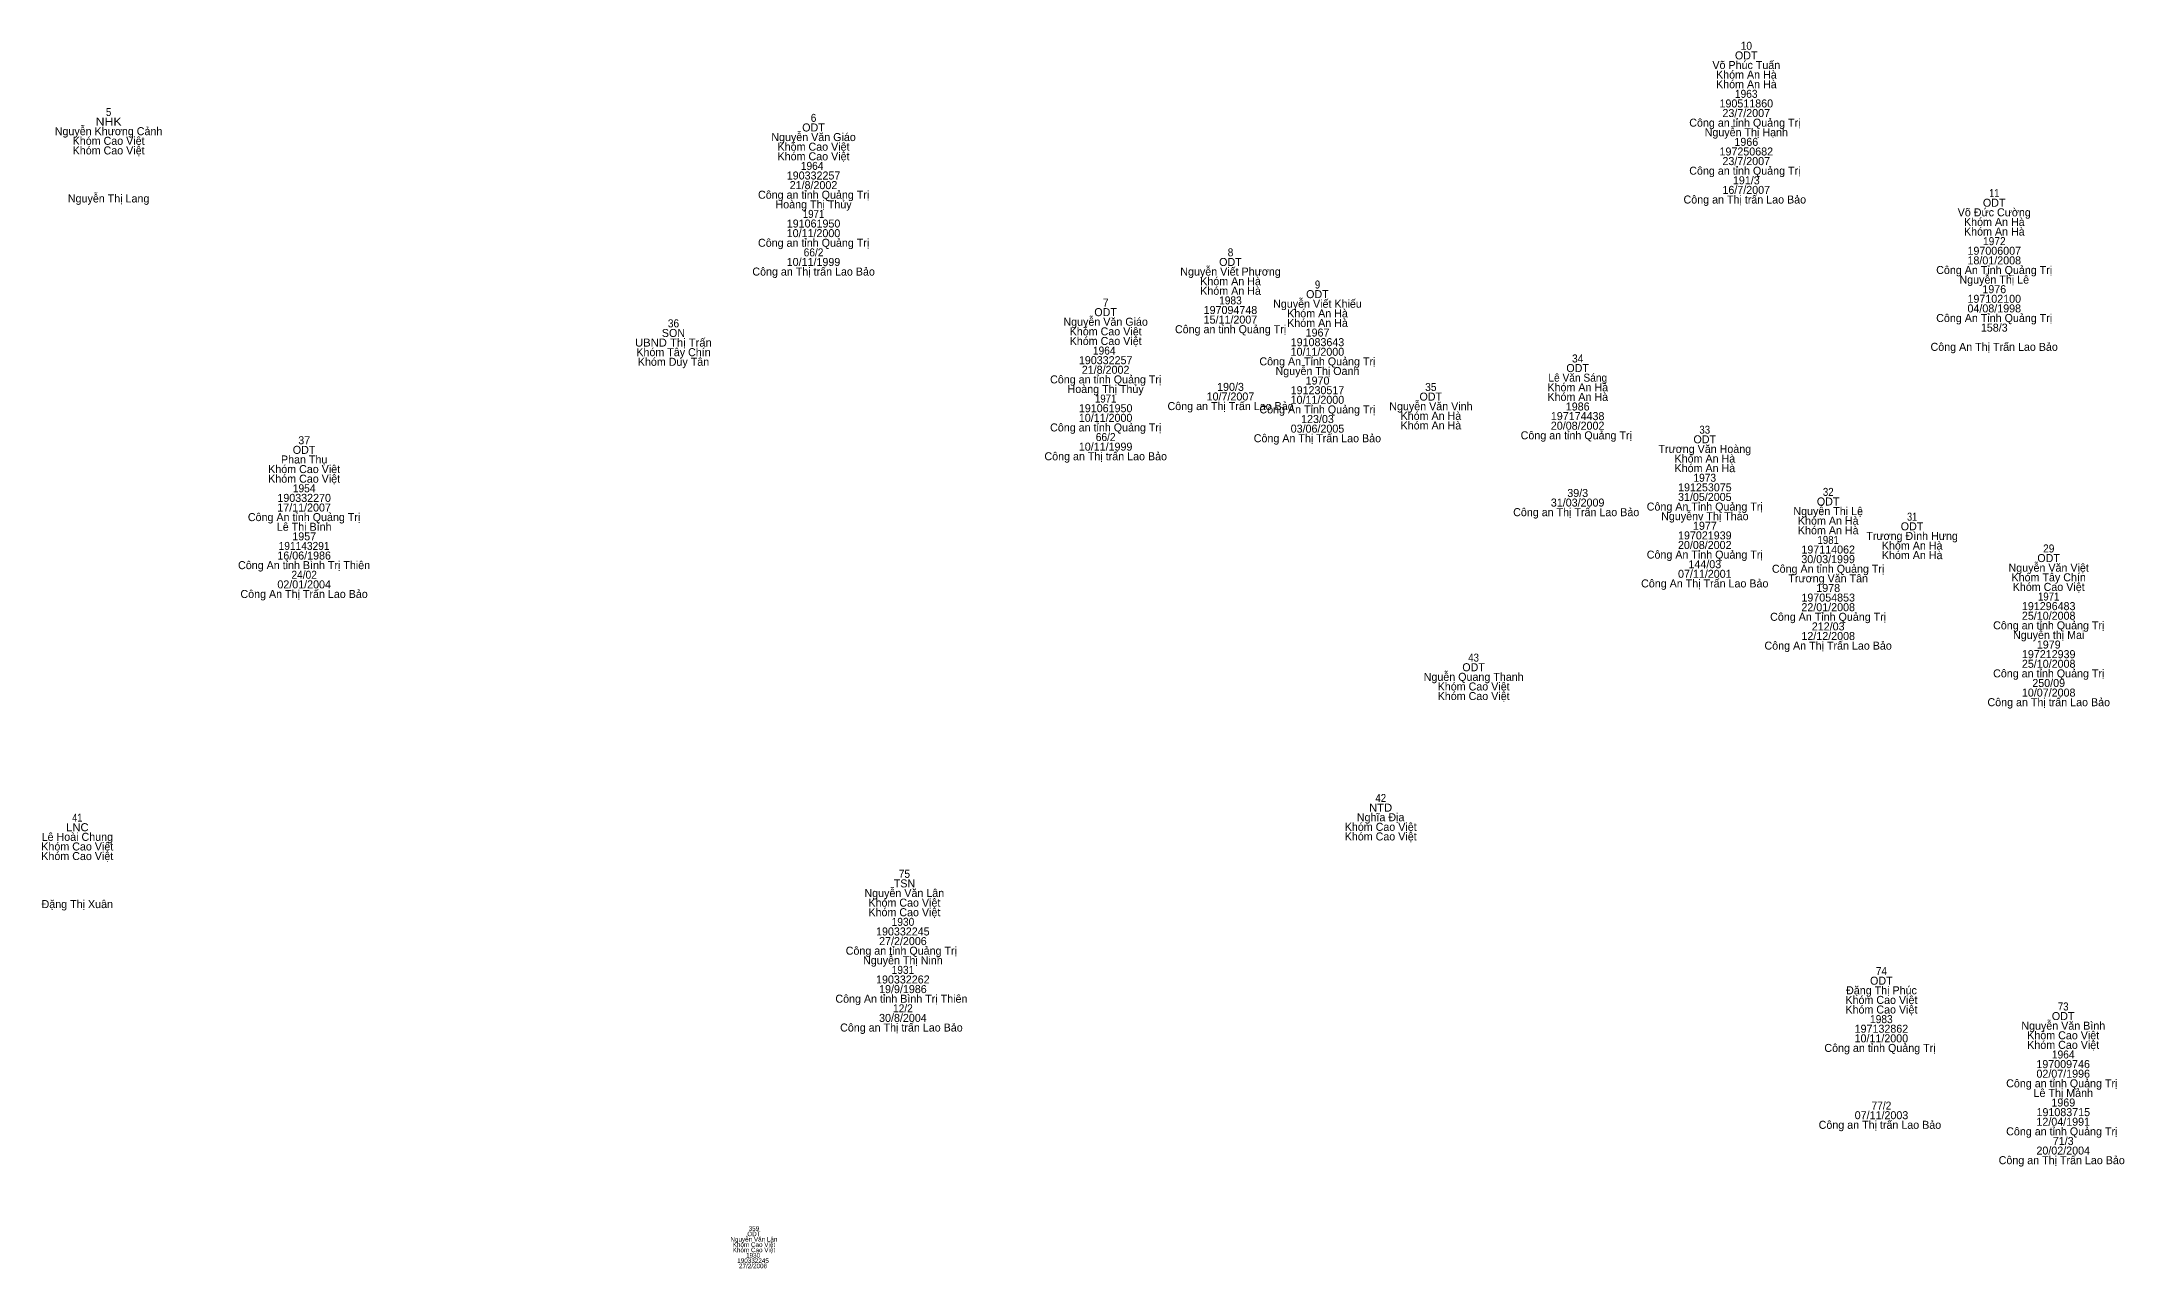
# Model space of a CAD drawing. Header units: metres. Extents: x 536493 to 536999, y 1836994 to 1837506.
# Drawn here: x 536611.2 to 536767.3, y 1837413.9 to 1837505.9 of the extents above; entities that cross this region are included whole.
import ezdxf
from ezdxf.enums import TextEntityAlignment as Align

# ---------------------------------------------------------------- set-up
doc = ezdxf.new("R2010")
doc.units = ezdxf.units.M
doc.header["$LTSCALE"] = 0.24
doc.layers.add('1', color=7, linetype='Continuous')

msp = doc.modelspace()

# ---------------------------------------------------------------- texts
at = {"layer": '1'}
for s, height, p in [('ODT', 0.6, (536738.995, 1837504.54)), ('Võ Phúc Tuấn', 0.6, (536739, 1837503.82)), ('Khóm An Hà', 0.6, (536739.005, 1837503.1)), ('Khóm An Hà', 0.6, (536739.005, 1837502.38)), ('190511860', 0.6, (536739, 1837500.94)), ('Công an tỉnh Quảng Trị ', 0.6, (536739.005, 1837499.5)), ('23/7/2007', 0.6, (536738.995, 1837500.22)), ('Nguyễn Khương Cảnh', 0.6, (536616.215, 1837498.86)), ('Khóm Cao Việt', 0.6, (536616.22, 1837498.14)), ('Nguyễn Văn Giáo', 0.6, (536669.07, 1837498.42)), ('ODT', 0.6, (536669.065, 1837499.14)), ('Nguyễn Thị Hạnh', 0.6, (536739, 1837498.78)), ('1966', 0.6, (536739, 1837498.06)), ('Khóm Cao Việt', 0.6, (536616.22, 1837497.42)), ('Khóm Cao Việt', 0.6, (536669.07, 1837497.7)), ('Khóm Cao Việt', 0.6, (536669.07, 1837496.98)), ('197250682', 0.6, (536739, 1837497.34)), ('23/7/2007', 0.6, (536738.995, 1837496.62)), ('190332257', 0.6, (536669.07, 1837495.54)), ('21/8/2002', 0.6, (536669.065, 1837494.82)), ('Công an tỉnh Quảng Trị ', 0.6, (536739.005, 1837495.9)), ('191/3', 0.6, (536739, 1837495.18)), ('Nguyễn Thị Lang', 0.6, (536616.22, 1837493.82)), ('Công an tỉnh Quảng Trị', 0.6, (536669.075, 1837494.1)), ('Hoàng Thị Thủy', 0.6, (536669.07, 1837493.38)), ('Công an Thị trấn Lao Bảo ', 0.6, (536739, 1837493.74)), ('16/7/2007', 0.6, (536738.995, 1837494.46)), ('ODT', 0.6, (536757.585, 1837493.5)), ('191061950', 0.6, (536669.07, 1837491.94)), ('Võ Đức Cường', 0.6, (536757.59, 1837492.78)), ('Khóm An Hà', 0.6, (536757.595, 1837492.06)), ('Công an tỉnh Quảng Trị', 0.6, (536669.075, 1837490.5)), ('10/11/2000', 0.6, (536669.065, 1837491.22)), ('Khóm An Hà', 0.6, (536757.595, 1837491.34)), ('Công an Thị trấn Lao Bảo', 0.6, (536669.075, 1837488.34)), ('10/11/1999', 0.6, (536669.065, 1837489.06)), ('Nguyễn Viết Phương', 0.6, (536700.33, 1837488.34)), ('ODT', 0.6, (536700.325, 1837489.06)), ('Công An Tỉnh Quảng Trị', 0.6, (536757.585, 1837488.46)), ('197006007', 0.6, (536757.59, 1837489.9)), ('18/01/2008', 0.6, (536757.59, 1837489.18)), ('Khóm An Hà', 0.6, (536700.335, 1837487.62)), ('Khóm An Hà', 0.6, (536700.335, 1837486.9)), ('Nguyễn Thị Lê', 0.6, (536757.59, 1837487.74)), ('1976', 0.6, (536757.59, 1837487.02)), ('ODT', 0.6, (536690.965, 1837485.3)), ('7', 0.6, (536690.975, 1837486.02)), ('197094748', 0.6, (536700.325, 1837485.46)), ('Nguyễn Viết Khiếu', 0.6, (536706.85, 1837485.93)), ('ODT', 0.6, (536706.845, 1837486.65)), ('04/08/1998', 0.6, (536757.59, 1837485.58)), ('197102100', 0.6, (536757.59, 1837486.3)), ('SON', 0.6, (536658.565, 1837483.74)), ('Nguyễn Văn Giáo', 0.6, (536690.97, 1837484.58)), ('Khóm Cao Việt', 0.6, (536690.97, 1837483.86)), ('Công an tỉnh Quảng Trị', 0.6, (536700.335, 1837484.02)), ('15/11/2007', 0.6, (536700.325, 1837484.74)), ('Khóm An Hà', 0.6, (536706.855, 1837485.21)), ('Khóm An Hà', 0.6, (536706.855, 1837484.49)), ('1967', 0.6, (536706.855, 1837483.77)), ('Công An Tỉnh Quảng Trị', 0.6, (536757.585, 1837484.86)), ('158/3', 0.6, (536757.59, 1837484.14)), ('Khóm Tây Chín', 0.6, (536658.57, 1837482.3)), ('Khóm Cao Việt', 0.6, (536690.97, 1837483.14)), ('10/11/2000', 0.6, (536706.845, 1837482.33)), ('191083643', 0.6, (536706.85, 1837483.05)), ('Công An Thị Trấn Lao Bảo', 0.6, (536757.585, 1837482.7)), ('Khóm Duy Tân', 0.6, (536658.57, 1837481.58)), ('190332257', 0.6, (536690.97, 1837481.7)), ('21/8/2002', 0.6, (536690.965, 1837480.98)), ('Công An Tỉnh Quảng Trị', 0.6, (536706.845, 1837481.61)), ('Nguyễn Thị Oanh', 0.6, (536706.85, 1837480.89)), ('ODT', 0.6, (536726.355, 1837481.11)), ('Công an tỉnh Quảng Trị', 0.6, (536690.975, 1837480.26)), ('Hoàng Thị Thủy', 0.6, (536690.97, 1837479.54)), ('10/7/2007', 0.6, (536700.325, 1837478.98)), ('190/3', 0.6, (536700.33, 1837479.7)), ('191230517', 0.6, (536706.85, 1837479.45)), ('1970', 0.6, (536706.855, 1837480.17)), ('Khóm An Hà', 0.6, (536726.365, 1837479.67)), ('191061950', 0.6, (536690.97, 1837478.1)), ('Công an Thị Trấn Lao Bảo', 0.6, (536700.335, 1837478.26)), ('Công An Tỉnh Quảng Trị', 0.6, (536706.845, 1837478.01)), ('10/11/2000', 0.6, (536706.845, 1837478.73)), ('Nguyễn Văn Vinh', 0.6, (536715.355, 1837478.25)), ('Khóm An Hà', 0.6, (536715.355, 1837477.53)), ('ODT', 0.6, (536715.345, 1837478.97)), ('Khóm An Hà', 0.6, (536726.365, 1837478.95)), ('197174438', 0.6, (536726.355, 1837477.51)), ('1986', 0.6, (536726.36, 1837478.23)), ('Công an tỉnh Quảng Trị', 0.6, (536690.975, 1837476.66)), ('10/11/2000', 0.6, (536690.965, 1837477.38)), ('Công An Thị Trấn Lao Bảo', 0.6, (536706.845, 1837475.85)), ('03/06/2005', 0.6, (536706.85, 1837476.57)), ('123/03', 0.6, (536706.85, 1837477.29)), ('Khóm An Hà', 0.6, (536715.355, 1837476.81)), ('Công an tỉnh Quảng Trị ', 0.6, (536726.365, 1837476.07)), ('20/08/2002', 0.6, (536726.355, 1837476.79)), ('ODT', 0.6, (536630.875, 1837474.98)), ('37', 0.6, (536630.885, 1837475.7)), ('Công an Thị trấn Lao Bảo', 0.6, (536690.975, 1837474.5)), ('10/11/1999', 0.6, (536690.965, 1837475.22)), ('Trương Văn Hoàng', 0.6, (536735.89, 1837475.05)), ('Khóm An Hà', 0.6, (536735.895, 1837474.33)), ('ODT', 0.6, (536735.885, 1837475.77)), ('Khóm Cao Việt', 0.6, (536630.88, 1837473.54)), ('Khóm Cao Việt', 0.6, (536630.88, 1837472.82)), ('Phan Thụ', 0.6, (536630.88, 1837474.26)), ('Khóm An Hà', 0.6, (536735.895, 1837473.61)), ('190332270', 0.6, (536630.88, 1837471.38)), ('39/3', 0.6, (536726.36, 1837471.75)), ('31/05/2005', 0.6, (536735.89, 1837471.45)), ('191253075', 0.6, (536735.895, 1837472.17)), ('Công An tỉnh Quảng Trị', 0.6, (536630.875, 1837469.94)), ('17/11/2007', 0.6, (536630.875, 1837470.66)), ('Công an Thị Trấn Lao Bảo ', 0.6, (536726.36, 1837470.31)), ('31/03/2009', 0.6, (536726.355, 1837471.03)), ('Công An Tỉnh Quảng Trị', 0.6, (536735.885, 1837470.73)), ('Nguyễnv Thị Thảo', 0.6, (536735.895, 1837470.01)), ('Nguyễn Thị Lệ', 0.6, (536745.14, 1837470.39)), ('Khóm An Hà', 0.6, (536745.145, 1837469.67)), ('ODT', 0.6, (536745.135, 1837471.11)), ('Lê Thị Bình', 0.6, (536630.88, 1837469.22)), ('1957', 0.6, (536630.885, 1837468.5)), ('197021939', 0.6, (536735.89, 1837468.57)), ('1977', 0.6, (536735.895, 1837469.29)), ('Khóm An Hà', 0.6, (536745.145, 1837468.95)), ('Trương Đình Hưng', 0.6, (536751.43, 1837468.53)), ('ODT', 0.6, (536751.425, 1837469.25)), ('16/06/1986', 0.6, (536630.88, 1837467.06)), ('Công An Tỉnh Quảng Trị', 0.6, (536735.885, 1837467.13)), ('20/08/2002', 0.6, (536735.885, 1837467.85)), ('30/03/1999', 0.6, (536745.135, 1837466.79)), ('197114062', 0.6, (536745.14, 1837467.51)), ('Khóm An Hà', 0.6, (536751.435, 1837467.81)), ('Khóm An Hà', 0.6, (536751.435, 1837467.09)), ('ODT', 0.6, (536761.665, 1837466.87)), ('Công An tỉnh Bình Trị Thiên', 0.6, (536630.875, 1837466.34)), ('Công An Thị Trấn Lao Bảo', 0.6, (536735.885, 1837464.97)), ('07/11/2001', 0.6, (536735.89, 1837465.69)), ('144/03', 0.6, (536735.89, 1837466.41)), ('Công An tỉnh Quảng Trị', 0.6, (536745.135, 1837466.07)), ('Trương Văn Tân', 0.6, (536745.14, 1837465.35)), ('Nguyễn Văn Việt', 0.6, (536761.67, 1837466.15)), ('Khóm Tây Chín', 0.6, (536761.67, 1837465.43)), ('Công An Thị Trấn Lao Bảo', 0.6, (536630.875, 1837464.18)), ('02/01/2004', 0.6, (536630.88, 1837464.9)), ('197054853', 0.6, (536745.14, 1837463.91)), ('1978', 0.6, (536745.14, 1837464.63)), ('Khóm Cao Việt', 0.6, (536761.67, 1837464.71)), ('Công An Tỉnh Quảng Trị', 0.6, (536745.135, 1837462.47)), ('22/01/2008', 0.6, (536745.14, 1837463.19)), ('Công an tỉnh Quảng Trị', 0.6, (536761.675, 1837461.83)), ('25/10/2008', 0.6, (536761.67, 1837462.55)), ('191296483', 0.6, (536761.67, 1837463.27)), ('Công An Thị Trấn Lao Bảo', 0.6, (536745.135, 1837460.31)), ('12/12/2008', 0.6, (536745.14, 1837461.03)), ('212/03', 0.6, (536745.14, 1837461.75)), ('Nguyễn thị Mai', 0.6, (536761.67, 1837461.11)), ('1979', 0.6, (536761.675, 1837460.39)), ('25/10/2008', 0.6, (536761.67, 1837458.95)), ('197212939', 0.6, (536761.67, 1837459.67)), ('Nguễn Quang Thanh', 0.6, (536718.56, 1837457.97)), ('Khóm Cao Việt', 0.6, (536718.56, 1837457.25)), ('ODT', 0.6, (536718.555, 1837458.69)), ('Công an tỉnh Quảng Trị', 0.6, (536761.675, 1837458.23)), ('250/09', 0.6, (536761.67, 1837457.51)), ('Khóm Cao Việt', 0.6, (536718.56, 1837456.53)), ('Công an Thị trấn Lao Bảo', 0.6, (536761.675, 1837456.07)), ('10/07/2008', 0.6, (536761.67, 1837456.79)), ('Khóm Cao Việt', 0.6, (536711.59, 1837446.73)), ('Nghĩa Địa', 0.6, (536711.585, 1837447.45)), ('Khóm Cao Việt', 0.6, (536613.87, 1837445.26)), ('Lê Hoài Chung', 0.6, (536613.875, 1837445.98)), ('Khóm Cao Việt', 0.6, (536711.59, 1837446.01)), ('Khóm Cao Việt', 0.6, (536613.87, 1837444.54)), ('Nguyễn Văn Lân', 0.6, (536675.875, 1837441.77)), ('TSN', 0.6, (536675.885, 1837442.49)), ('Đặng Thị Xuân', 0.6, (536613.87, 1837440.94)), ('Khóm Cao Việt', 0.6, (536675.88, 1837441.05)), ('Khóm Cao Việt', 0.6, (536675.88, 1837440.33)), ('190332245 ', 0.6, (536675.875, 1837438.89)), ('Công an tỉnh Quảng Trị  ', 0.6, (536675.875, 1837437.45)), ('Nguyễn Thị Ninh ', 0.6, (536675.88, 1837436.73)), ('27/2/2006 ', 0.6, (536675.88, 1837438.17)), ('190332262 ', 0.6, (536675.875, 1837435.29)), ('Công An tỉnh Bình Trị Thiên  ', 0.6, (536675.88, 1837433.85)), ('19/9/1986 ', 0.6, (536675.88, 1837434.57)), ('Đặng Thị Phúc', 0.6, (536749.135, 1837434.48)), ('Khóm Cao Việt', 0.6, (536749.13, 1837433.76)), ('ODT', 0.6, (536749.125, 1837435.2)), ('30/8/2004 ', 0.6, (536675.88, 1837432.41)), ('Khóm Cao Việt', 0.6, (536749.13, 1837433.04)), ('ODT', 0.6, (536762.755, 1837432.55)), ('Công an Thị trấn Lao Bảo  ', 0.6, (536675.88, 1837431.69)), ('10/11/2000', 0.6, (536749.125, 1837430.88)), ('197132862', 0.6, (536749.13, 1837431.6)), ('Nguyễn Văn Bình', 0.6, (536762.765, 1837431.83)), ('Khóm Cao Việt', 0.6, (536762.76, 1837431.11)), ('Công an tỉnh Quảng Trị ', 0.6, (536749.135, 1837430.16)), ('Khóm Cao Việt', 0.6, (536762.76, 1837430.39)), ('Công an tỉnh Quảng Trị ', 0.6, (536762.765, 1837427.51)), ('02/07/1996', 0.6, (536762.76, 1837428.23)), ('197009746', 0.6, (536762.755, 1837428.95)), ('Lê Thị Mảnh', 0.6, (536762.765, 1837426.79)), ('1969', 0.6, (536762.765, 1837426.07)), ('Công an Thị trấn Lao Bảo ', 0.6, (536749.13, 1837424.4)), ('07/11/2003', 0.6, (536749.135, 1837425.12)), ('12/04/1991', 0.6, (536762.76, 1837424.63)), ('191083715', 0.6, (536762.765, 1837425.35)), ('Công an tỉnh Quảng Trị ', 0.6, (536762.765, 1837423.91)), ('71/3', 0.6, (536762.76, 1837423.19)), ('Công an Thị Trấn Lao Bảo ', 0.6, (536762.76, 1837421.75)), ('20/02/2004', 0.6, (536762.76, 1837422.47)), ('Nguyễn Văn Lân', 0.343, (536664.6, 1837415.95)), ('Khóm Cao Việt', 0.343, (536664.6, 1837415.55)), ('ODT', 0.343, (536664.6, 1837416.35)), ('Khóm Cao Việt', 0.343, (536664.6, 1837415.15)), ('27/2/2006 ', 0.343, (536664.6, 1837413.95))]:
    msp.add_text(s, height=height, dxfattribs=at).set_placement(p, align=Align.CENTER)
for s, height, width, p in [('10', 0.6, 0.95, (536739.005, 1837505.26)), ('1963', 0.6, 0.95, (536738.995, 1837501.66)), ('NHK', 0.6, 1.15, (536616.22, 1837499.58)), ('5', 0.6, 0.9, (536616.22, 1837500.3)), ('6', 0.6, 0.95, (536669.07, 1837499.86)), ('1964 ', 0.6, 0.95, (536669.07, 1837496.26)), ('11', 0.6, 0.85, (536757.59, 1837494.22)), ('1971', 0.6, 0.9, (536669.07, 1837492.66)), ('1972', 0.6, 0.95, (536757.595, 1837490.62)), ('66/2', 0.6, 0.95, (536669.07, 1837489.78)), ('8', 0.6, 0.95, (536700.33, 1837489.78)), ('9', 0.6, 0.9, (536706.855, 1837487.37)), ('1983', 0.6, 0.95, (536700.325, 1837486.18)), ('36', 0.6, 0.95, (536658.57, 1837484.46)), ('UBND Thị Trấn', 0.6, 1.05, (536658.565, 1837483.02)), ('1964 ', 0.6, 0.95, (536690.97, 1837482.42)), ('34', 0.6, 0.95, (536726.36, 1837481.83)), ('35', 0.6, 0.95, (536715.35, 1837479.69)), ('Lê Văn Sáng', 0.6, 0.95, (536726.365, 1837480.39)), ('1971', 0.6, 0.9, (536690.97, 1837478.82)), ('66/2', 0.6, 0.95, (536690.97, 1837475.94)), ('33', 0.6, 0.9, (536735.885, 1837476.49)), ('1973', 0.6, 0.95, (536735.885, 1837472.89)), ('1954', 0.6, 0.95, (536630.88, 1837472.1)), ('32', 0.6, 0.9, (536745.145, 1837471.83)), ('31', 0.6, 0.85, (536751.43, 1837469.97)), ('1981', 0.6, 0.9, (536745.14, 1837468.23)), ('191143291', 0.6, 0.95, (536630.875, 1837467.78)), ('29', 0.6, 0.95, (536761.675, 1837467.59)), ('24/02', 0.6, 0.95, (536630.88, 1837465.62)), ('1971', 0.6, 0.9, (536761.67, 1837463.99)), ('43', 0.6, 0.9, (536718.555, 1837459.41)), ('NTD', 0.6, 1.05, (536711.585, 1837448.17)), ('42', 0.6, 0.9, (536711.595, 1837448.89)), ('LNC', 0.6, 1.05, (536613.875, 1837446.7)), ('41', 0.6, 0.85, (536613.87, 1837447.42)), ('75', 0.6, 0.95, (536675.88, 1837443.21)), ('1930 ', 0.6, 0.95, (536675.88, 1837439.61)), ('1931 ', 0.6, 0.95, (536675.88, 1837436.01)), ('74', 0.6, 0.95, (536749.13, 1837435.92)), ('12/2 ', 0.6, 0.95, (536675.875, 1837433.13)), ('1983', 0.6, 0.95, (536749.125, 1837432.32)), ('73', 0.6, 0.9, (536762.755, 1837433.27)), ('1964', 0.6, 0.95, (536762.76, 1837429.67)), ('77/2', 0.6, 0.95, (536749.13, 1837425.84)), ('359', 0.343, 0.95, (536664.6, 1837416.75)), ('190332245 ', 0.343, 0.95, (536664.6, 1837414.35)), ('1930 ', 0.343, 0.95, (536664.6, 1837414.75))]:
    msp.add_text(s, height=height, dxfattribs=dict(at, width=width)).set_placement(p, align=Align.CENTER)

doc.saveas('drawing.dxf')
